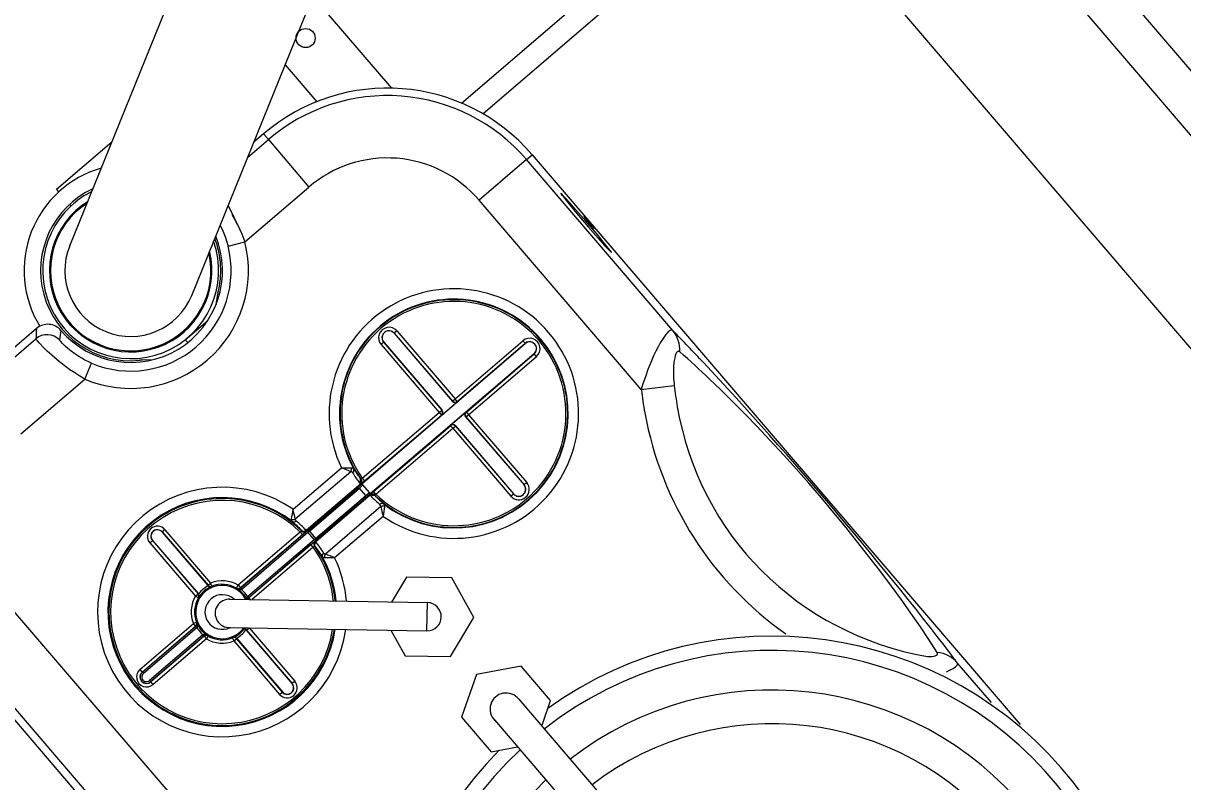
# Model space of a CAD drawing. Header units: metres. Extents: x 2999 to 3109, y 1752 to 1796.
# Drawn here: x 3010.9426 to 3011.2773, y 1761.1572 to 1761.376 of the extents above; entities that cross this region are included whole.
import ezdxf

# ---------------------------------------------------------------- set-up
doc = ezdxf.new("R2010")
doc.units = ezdxf.units.M
doc.layers.add('PAREDES', color=7, linetype='Continuous')
doc.styles.add('PADRAO MK', font='')
doc.styles.get('PADRAO MK').set_extended_font_data('AvantGarde Bk BT')

msp = doc.modelspace()

# ---------------------------------------------------------------- linework, layer by layer
at = {"layer": 'PAREDES', "color": 253, "lineweight": 0}
for p, q in [((3011.069120638001, 1761.352992731541), (3011.156814138883, 1761.428116996054)), ((3010.956054323589, 1761.31180228198), (3011.000784101617, 1761.422073593347)), ((3011.075296172239, 1761.349921788579), (3011.160945274418, 1761.423294669473)), ((3010.991267011253, 1761.29751882345), (3011.03599678928, 1761.407790134818)), ((3011.04905526915, 1761.357292012388), (3011.026623182437, 1761.383477269957)), ((3011.018252194523, 1761.364044786195), (3011.027380658537, 1761.353389015089)), ((3011.011986332548, 1761.344076316218), (3011.009175608, 1761.341668482471)), ((3011.013391285026, 1761.342436279891), (3011.011986332548, 1761.344076316218)), ((3010.952245567592, 1761.328121615119), (3010.968227682663, 1761.34181298912)), ((3011.007407876746, 1761.337310534542), (3011.013391285026, 1761.342436279891)), ((3011.013391285026, 1761.342436279891), (3011.025097514083, 1761.328771316302)), ((3011.087895940492, 1761.336684284898), (3011.074230974421, 1761.324978058738)), ((3011.087895940492, 1761.336684284898), (3011.089535975168, 1761.33808925103)), ((3011.130116373545, 1761.287399348696), (3011.087895940492, 1761.336684284898)), ((3011.089535975168, 1761.33808925103), (3011.230374470433, 1761.173685058533)), ((3010.952900200235, 1761.327357454092), (3010.952245567592, 1761.328121615119)), ((3011.006624144074, 1761.312945921883), (3011.025097514083, 1761.328771316302)), ((3011.097858993908, 1761.326916549557), (3011.097827179457, 1761.326889295117)), ((3011.098366941617, 1761.326259212217), (3011.097827179457, 1761.326889295117)), ((3011.097858993908, 1761.326916549557), (3011.098398761862, 1761.32628647162)), ((3010.956376707217, 1761.323299283489), (3010.955998867663, 1761.323740340362)), ((3010.957205096597, 1761.324008938621), (3010.958327039265, 1761.324970071623)), ((3011.00176951735, 1761.32341041449), (3011.005022232352, 1761.31672406758)), ((3011.121024084701, 1761.270355331864), (3011.074230974421, 1761.324978058738)), ((3011.098366941617, 1761.326259212217), (3011.098398761862, 1761.32628647162)), ((3011.098366941617, 1761.326259212217), (3011.098427671765, 1761.326147347716)), ((3011.098499082334, 1761.326210069986), (3011.098398761862, 1761.32628647162)), ((3011.098427671765, 1761.326147347716), (3011.098636183311, 1761.325843826265)), ((3011.098764107681, 1761.325960427143), (3011.098499082334, 1761.326210069986)), ((3011.098636183311, 1761.325843826265), (3011.099126103885, 1761.325196180685)), ((3011.099322346284, 1761.325384085957), (3011.098764107681, 1761.325960427143)), ((3011.099126103885, 1761.325196180685), (3011.100276135497, 1761.323754971194)), ((3011.100320192153, 1761.324302747521), (3011.099322346284, 1761.325384085957)), ((3011.100276135497, 1761.323754971194), (3011.102430771304, 1761.321147899558)), ((3011.102173855053, 1761.322227797405), (3011.100320192153, 1761.324302747521)), ((3011.002880410521, 1761.320840193088), (3011.003604913747, 1761.319538011575)), ((3011.105035618818, 1761.318940182712), (3011.102173855053, 1761.322227797405)), ((3011.102430771304, 1761.321147899558), (3011.105675876874, 1761.317325933022)), ((3011.104452337168, 1761.320254395662), (3011.104451728633, 1761.320253241452)), ((3011.104451728633, 1761.320253241452), (3011.104451868598, 1761.320250638895)), ((3011.104451868598, 1761.320250638895), (3011.104454575859, 1761.320243303934)), ((3011.104454454869, 1761.320254773254), (3011.104452337168, 1761.320254395662)), ((3011.10445612134, 1761.320254282085), (3011.104454454869, 1761.320254773254)), ((3011.104454575859, 1761.320243303934), (3011.104497446625, 1761.320176596568)), ((3011.104462953877, 1761.320250481119), (3011.10445612134, 1761.320254282085)), ((3011.104486341587, 1761.320231588464), (3011.104462953877, 1761.320250481119)), ((3011.104630494909, 1761.320087344685), (3011.104486341587, 1761.320231588464)), ((3011.104497446625, 1761.320176596568), (3011.104729187162, 1761.319875956773)), ((3011.105143631678, 1761.31952287736), (3011.104630494909, 1761.320087344685)), ((3011.104729187162, 1761.319875956773), (3011.105499469079, 1761.318944489653)), ((3010.999466588894, 1761.317733056988), (3010.999677657132, 1761.317342865693)), ((3010.999677657132, 1761.317342865693), (3011.000272340416, 1761.316094446592)), ((3011.003604913747, 1761.319538011575), (3011.004322726222, 1761.318161986565)), ((3011.005022232352, 1761.31672406758), (3011.005692695505, 1761.31523747951)), ((3011.108266183741, 1761.315137675737), (3011.105035618818, 1761.318940182712)), ((3011.106332764419, 1761.318146889779), (3011.105143631678, 1761.31952287736)), ((3011.105499469079, 1761.318944489653), (3011.106688607613, 1761.317568507036)), ((3011.105675876874, 1761.317325933022), (3011.108563159216, 1761.314007427853)), ((3011.107103046336, 1761.31721542266), (3011.106332764419, 1761.318146889779)), ((3011.106688607613, 1761.317568507036), (3011.107201738589, 1761.317004034747)), ((3011.107334786873, 1761.316914782864), (3011.107103046336, 1761.31721542266)), ((3011.107201738589, 1761.317004034747), (3011.107345891911, 1761.316859790968)), ((3011.107377657639, 1761.316848075498), (3011.107334786873, 1761.316914782864)), ((3011.107345891911, 1761.316859790968), (3011.107369279621, 1761.316840898314)), ((3011.107369279621, 1761.316840898314), (3011.107376112158, 1761.316837097347)), ((3011.107376112158, 1761.316837097347), (3011.107377784423, 1761.316836611141)), ((3011.107380364901, 1761.316840740538), (3011.107377657639, 1761.316848075498)), ((3011.107377784423, 1761.316836611141), (3011.10737989633, 1761.316836983771)), ((3011.10737989633, 1761.316836983771), (3011.107380504865, 1761.316838137981)), ((3011.107380504865, 1761.316838137981), (3011.107380364901, 1761.316840740538)), ((3011.000272340416, 1761.316094446592), (3011.000652920903, 1761.315193522277)), ((3011.000652920903, 1761.315193522277), (3011.001012160168, 1761.314245885487)), ((3011.001012160168, 1761.314245885487), (3011.001343498525, 1761.313259800288)), ((3011.001343498525, 1761.313259800288), (3011.001641527251, 1761.312243913982)), ((3011.005692695505, 1761.31523747951), (3011.006324852307, 1761.313715765019)), ((3011.006324852307, 1761.313715765019), (3011.006624144074, 1761.312945921883)), ((3011.110428037134, 1761.312524711912), (3011.108266183741, 1761.315137675737)), ((3011.108563159216, 1761.314007427853), (3011.110437169041, 1761.311908679608)), ((3011.001641527251, 1761.312243913982), (3011.001776723404, 1761.311727518699)), ((3011.001776723404, 1761.311727518699), (3011.006624144074, 1761.312945921883)), ((3011.111596825405, 1761.311063495549), (3011.110428037134, 1761.312524711912)), ((3011.110437169041, 1761.311908679608), (3011.111446713915, 1761.310814036578)), ((3011.111446713915, 1761.310814036578), (3011.112011486229, 1761.31023051413)), ((3011.112105581843, 1761.310394976674), (3011.111596825405, 1761.311063495549)), ((3011.112011486229, 1761.31023051413), (3011.112279402905, 1761.309977883185)), ((3011.112331281265, 1761.31007208348), (3011.112105581843, 1761.310394976674)), ((3011.112279402905, 1761.309977883185), (3011.112380621012, 1761.309900703447)), ((3011.112404780057, 1761.309945700965), (3011.112331281265, 1761.31007208348)), ((3011.112418041092, 1761.309910086277), (3011.112404780057, 1761.309945700965)), ((3011.11241585147, 1761.309891815458), (3011.112417242128, 1761.309893428722)), ((3011.112417242128, 1761.309893428722), (3011.112418774946, 1761.309897444208)), ((3011.112419164217, 1761.309901715708), (3011.112418041092, 1761.309910086277)), ((3011.112418774946, 1761.309897444208), (3011.112419164217, 1761.309901715708)), ((3010.989425784503, 1761.284720676801), (3010.995923209832, 1761.290286816757)), ((3010.946487246155, 1761.287965871226), (3010.928829314834, 1761.272839037487)), ((3010.946487246155, 1761.287965871226), (3010.946487057237, 1761.287963459086)), ((3010.953534604935, 1761.287419368714), (3010.95353590712, 1761.287420484255)), ((3010.953534795301, 1761.287421782094), (3010.953534606383, 1761.287419369955)), ((3010.95353590712, 1761.287420484255), (3010.953534795301, 1761.287421782094)), ((3011.049721483313, 1761.286600778458), (3011.049699414246, 1761.286581872583)), ((3011.049699414246, 1761.286581872583), (3011.066489890228, 1761.266930780817)), ((3011.050480647039, 1761.287251130149), (3011.049721483313, 1761.286600778458)), ((3011.049721483313, 1761.286600778458), (3011.066496676681, 1761.267018690301)), ((3011.050480647039, 1761.287251130149), (3011.067255842474, 1761.267669033716)), ((3011.128439272928, 1761.286611207814), (3011.128084245201, 1761.286186384374)), ((3011.128771890197, 1761.286957963479), (3011.128439272928, 1761.286611207814)), ((3011.12907974535, 1761.287224084251), (3011.128771890197, 1761.286957963479)), ((3011.129360882513, 1761.287407854409), (3011.12907974535, 1761.287224084251)), ((3011.129490920782, 1761.287468572138), (3011.129360882513, 1761.287407854409)), ((3011.129613734987, 1761.287508464247), (3011.129490920782, 1761.287468572138)), ((3011.129729200191, 1761.287527594488), (3011.129613734987, 1761.287508464247)), ((3011.12983723781, 1761.287526066321), (3011.129729200191, 1761.287527594488)), ((3011.129937794924, 1761.287504035332), (3011.12983723781, 1761.287526066321)), ((3011.130030833525, 1761.287461710064), (3011.129937794924, 1761.287504035332)), ((3011.130116378508, 1761.287399342901), (3011.130030833525, 1761.287461710064)), ((3010.930234277239, 1761.271198989573), (3010.946304743842, 1761.284965912301)), ((3010.946319823056, 1761.284927776521), (3010.946304743842, 1761.284965912301)), ((3010.946423557357, 1761.284773991849), (3010.946319823056, 1761.284927776521)), ((3010.946764377449, 1761.284352677073), (3010.946423557357, 1761.284773991849)), ((3010.94733027547, 1761.283711229452), (3010.946764377449, 1761.284352677073)), ((3010.948441379946, 1761.282539940334), (3010.94733027547, 1761.283711229452)), ((3010.953136086835, 1761.284649676738), (3010.953136015599, 1761.284658496358)), ((3010.953140928631, 1761.284632406524), (3010.953136086835, 1761.284649676738)), ((3010.953160361871, 1761.284591551183), (3010.953140928631, 1761.284632406524)), ((3010.953243094857, 1761.284465966758), (3010.953160361871, 1761.284591551183)), ((3010.953478377373, 1761.284170732117), (3010.953243094857, 1761.284465966758)), ((3010.954005601797, 1761.283590083948), (3010.953478377373, 1761.284170732117)), ((3010.954786676261, 1761.282821847236), (3010.954005601797, 1761.283590083948)), ((3010.990129128732, 1761.283899654217), (3010.989425784503, 1761.284720676801)), ((3011.040321416434, 1761.243140922046), (3011.087523693817, 1761.28364372121)), ((3011.045901962154, 1761.283328754978), (3011.04666113291, 1761.283979092599)), ((3011.045901962154, 1761.283328754978), (3011.062677157589, 1761.263746658545)), ((3011.04666113291, 1761.283979092599), (3011.046683201977, 1761.283997998474)), ((3011.04666113291, 1761.283979092599), (3011.063436326278, 1761.264397004442)), ((3011.046683201977, 1761.283997998474), (3011.063524235763, 1761.264390217989)), ((3011.067255842474, 1761.267669033716), (3011.086837936009, 1761.284444226669)), ((3011.067906188785, 1761.266909870405), (3011.087488279424, 1761.283685060877)), ((3011.086837936009, 1761.284444226669), (3011.087488279424, 1761.283685060877)), ((3011.087488279424, 1761.283685060877), (3011.087523693817, 1761.28364372121)), ((3011.126496886681, 1761.283783590756), (3011.125860227403, 1761.2826350744)), ((3011.127116816638, 1761.284806657051), (3011.126496886681, 1761.283783590756)), ((3011.127709470039, 1761.285686869499), (3011.127116816638, 1761.284806657051)), ((3011.128084245201, 1761.286186384374), (3011.127709470039, 1761.285686869499)), ((3010.949545718176, 1761.281452967222), (3010.948441379946, 1761.282539940334)), ((3010.95088114546, 1761.280220328063), (3010.949545718176, 1761.281452967222)), ((3010.952439416951, 1761.27888002602), (3010.95088114546, 1761.280220328063)), ((3010.955544489782, 1761.282146459771), (3010.954786676261, 1761.282821847236)), ((3010.956450795707, 1761.281410160068), (3010.955544489782, 1761.282146459771)), ((3010.957501478074, 1761.2806389372), (3010.956450795707, 1761.281410160068)), ((3010.958686837465, 1761.27986088861), (3010.957501478074, 1761.2806389372)), ((3010.95954415983, 1761.279352501422), (3010.958686837465, 1761.27986088861)), ((3011.090074550891, 1761.280666050141), (3011.042806578, 1761.240239970421)), ((3011.070527871748, 1761.263849517521), (3011.090109965284, 1761.280624710474)), ((3011.07117821806, 1761.26309035421), (3011.090760308698, 1761.279865544682)), ((3011.090109965284, 1761.280624710474), (3011.090074550891, 1761.280666050141)), ((3011.090760308698, 1761.279865544682), (3011.090109965284, 1761.280624710474)), ((3011.124576501365, 1761.280032839853), (3011.123740962872, 1761.278126219948)), ((3011.125217002211, 1761.281379006724), (3011.124576501365, 1761.280032839853)), ((3011.125860227403, 1761.2826350744), (3011.125217002211, 1761.281379006724)), ((3011.130824667697, 1761.280105300776), (3011.130665201536, 1761.279484866716)), ((3011.131007377265, 1761.280614908355), (3011.130824667697, 1761.280105300776)), ((3011.131106334461, 1761.280824613673), (3011.131007377265, 1761.280614908355)), ((3011.131209707691, 1761.281002649807), (3011.131106334461, 1761.280824613673)), ((3011.131317005148, 1761.281148042913), (3011.131209707691, 1761.281002649807)), ((3011.131427741707, 1761.281260045882), (3011.131317005148, 1761.281148042913)), ((3011.131541427337, 1761.281338128414), (3011.131427741707, 1761.281260045882)), ((3011.131657574557, 1761.281382003496), (3011.131541427337, 1761.281338128414)), ((3011.131775736499, 1761.281391629876), (3011.131657574557, 1761.281382003496)), ((3011.131895484567, 1761.281367202963), (3011.131775736499, 1761.281391629876)), ((3011.132016441537, 1761.281309163094), (3011.131895484567, 1761.281367202963)), ((3011.132138266648, 1761.281218142582), (3011.132016441537, 1761.281309163094)), ((3010.953593952635, 1761.277948429814), (3010.952439416951, 1761.27888002602)), ((3010.95483273033, 1761.277002665943), (3010.953593952635, 1761.277948429814)), ((3010.956146340211, 1761.276057095931), (3010.95483273033, 1761.277002665943)), ((3010.960447595714, 1761.278861939013), (3010.95954415983, 1761.279352501422)), ((3010.960413866377, 1761.273359431991), (3010.962361869339, 1761.277962394261)), ((3010.961389487694, 1761.278396545144), (3010.960447595714, 1761.278861939013)), ((3010.962361869339, 1761.277962394261), (3010.961389487694, 1761.278396545144)), ((3011.123740962872, 1761.278126219948), (3011.122941541441, 1761.276124212202)), ((3011.130354342772, 1761.277086485485), (3011.130312824704, 1761.276150637771)), ((3011.130427855846, 1761.277962422663), (3011.130354342772, 1761.277086485485)), ((3011.130532097795, 1761.278766183472), (3011.130427855846, 1761.277962422663)), ((3011.130665201536, 1761.279484866716), (3011.130532097795, 1761.278766183472)), ((3010.941940506295, 1761.257534025984), (3010.960413866377, 1761.273359431991)), ((3010.957523154517, 1761.275126069911), (3010.956146340211, 1761.276057095931)), ((3010.958950093162, 1761.274223015325), (3010.957523154517, 1761.275126069911)), ((3010.960413867825, 1761.273359433232), (3010.958950093162, 1761.274223015325)), ((3011.122191146983, 1761.274056812802), (3011.121499612274, 1761.271949342517)), ((3011.122941541441, 1761.276124212202), (3011.122191146983, 1761.274056812802)), ((3011.130312824704, 1761.276150637771), (3011.13030402796, 1761.275166110287)), ((3011.13030402796, 1761.275166110287), (3011.13035266217, 1761.273619202961)), ((3011.13035266217, 1761.273619202961), (3011.130474943406, 1761.272012876006)), ((3011.14386188574, 1761.270356252685), (3011.140724492651, 1761.273369082453)), ((3011.121499612274, 1761.271949342517), (3011.121024084701, 1761.270355331864)), ((3011.121024084701, 1761.270355331864), (3011.130531783437, 1761.271468353989)), ((3011.130474943406, 1761.272012876006), (3011.130531783437, 1761.271468353989)), ((3011.147273470877, 1761.266998330093), (3011.14386188574, 1761.270356252685)), ((3011.063417231387, 1761.262980568435), (3011.067899261986, 1761.26682014292)), ((3011.066496676681, 1761.267018690301), (3011.066489890228, 1761.266930780817)), ((3011.066496676681, 1761.267018690301), (3011.067255842474, 1761.267669033716)), ((3011.067906188785, 1761.266909870405), (3011.067255842474, 1761.267669033716)), ((3011.067906188785, 1761.266909870405), (3011.067899261986, 1761.26682014292)), ((3011.151013178536, 1761.26322268635), (3011.147273470877, 1761.266998330093)), ((3011.040503462596, 1761.244751342214), (3011.062677157589, 1761.263746658545)), ((3011.041153808184, 1761.243992178282), (3011.063327503901, 1761.262987495234)), ((3011.062677157589, 1761.263746658545), (3011.063436326278, 1761.264397004442)), ((3011.062677157589, 1761.263746658545), (3011.063327503901, 1761.262987495234)), ((3011.063327503901, 1761.262987495234), (3011.063417231387, 1761.262980568435)), ((3011.063436326278, 1761.264397004442), (3011.063524235763, 1761.264390217989)), ((3011.070438144263, 1761.26385644432), (3011.065956113663, 1761.260016869835)), ((3011.070419054334, 1761.26244000252), (3011.07117821806, 1761.26309035421)), ((3011.070527871748, 1761.263849517521), (3011.070438144263, 1761.26385644432)), ((3011.070527871748, 1761.263849517521), (3011.07117821806, 1761.26309035421)), ((3011.07117821806, 1761.26309035421), (3011.087953413495, 1761.243508257778)), ((3011.154426226781, 1761.259692548206), (3011.151013178536, 1761.26322268635)), ((3011.043775495386, 1761.240931818984), (3011.065949191827, 1761.259927136556)), ((3011.065949191827, 1761.259927136556), (3011.065956113663, 1761.260016869835)), ((3011.066599538139, 1761.259167973245), (3011.065949191827, 1761.259927136556)), ((3011.066599538139, 1761.259167973245), (3011.067358698968, 1761.259818322454)), ((3011.067358698968, 1761.259818322454), (3011.06736548542, 1761.259906231939)), ((3011.067358698968, 1761.259818322454), (3011.0841338973, 1761.240236228503)), ((3011.06736548542, 1761.259906231939), (3011.084155966366, 1761.240255134379)), ((3011.070419054334, 1761.26244000252), (3011.07033114485, 1761.262446788973)), ((3011.07033114485, 1761.262446788973), (3011.087172178636, 1761.242839008487)), ((3011.070419054334, 1761.26244000252), (3011.087194247702, 1761.242857914363)), ((3011.158148604341, 1761.255752096955), (3011.154426226781, 1761.259692548206)), ((3011.044425840973, 1761.240172655053), (3011.066599538139, 1761.259167973245)), ((3011.066599538139, 1761.259167973245), (3011.083374731507, 1761.239585885088)), ((3011.162211258581, 1761.251344392278), (3011.158148604341, 1761.255752096955)), ((3011.165694903378, 1761.247475474622), (3011.162211258581, 1761.251344392278)), ((3011.020514551179, 1761.235816872443), (3011.034496881755, 1761.247794974794)), ((3011.021162957463, 1761.233004216152), (3011.03717667918, 1761.246722537366)), ((3011.037375474774, 1761.247769069717), (3011.037613602767, 1761.247749111461)), ((3011.037613602767, 1761.247749111461), (3011.037805790062, 1761.24768740631)), ((3011.037805790062, 1761.24768740631), (3011.037951115883, 1761.247587113536)), ((3011.037951115883, 1761.247587113536), (3011.038021832463, 1761.247500369918)), ((3011.169330743445, 1761.243348088141), (3011.165694903378, 1761.247475474622)), ((3011.024270010999, 1761.229746528713), (3011.040075390355, 1761.243286369578)), ((3011.024365657158, 1761.229634879746), (3011.040171035789, 1761.243174719991)), ((3011.036825955918, 1761.240134265078), (3011.040321416434, 1761.243140922046)), ((3011.039663959622, 1761.241933259936), (3011.040704537157, 1761.242824679941)), ((3011.040075390355, 1761.243286369578), (3011.040171035789, 1761.243174719991)), ((3011.040503462596, 1761.244751342214), (3011.041153808184, 1761.243992178282)), ((3011.042552875387, 1761.240667070905), (3011.040704537157, 1761.242824679941)), ((3011.087194247702, 1761.242857914363), (3011.087172178636, 1761.242839008487)), ((3011.087953413495, 1761.243508257778), (3011.087194247702, 1761.242857914363)), ((3011.173016450241, 1761.239068466131), (3011.169330743445, 1761.243348088141)), ((3011.005404199308, 1761.213111434652), (3011.036825955918, 1761.240134265078)), ((3011.025225578865, 1761.229498773031), (3011.039663959622, 1761.241933259936)), ((3011.027008989158, 1761.227416953729), (3011.041512297852, 1761.2397756509)), ((3011.042816880223, 1761.240086161651), (3011.027011496628, 1761.2265463272)), ((3011.042912520694, 1761.239974517857), (3011.027107142063, 1761.226434677613)), ((3011.036825955918, 1761.240134265078), (3011.031547551052, 1761.2355621214)), ((3011.038431357591, 1761.24093991499), (3011.033447736231, 1761.236733089282)), ((3011.039503284913, 1761.241819002006), (3011.038431357591, 1761.24093991499)), ((3011.039298961533, 1761.237247361793), (3011.042806578, 1761.240239970421)), ((3011.03961673871, 1761.241905304464), (3011.039503284913, 1761.241819002006)), ((3011.03953788731, 1761.238005454907), (3011.041229865314, 1761.239501060438)), ((3011.03966396107, 1761.241933261177), (3011.03961673871, 1761.241905304464)), ((3011.041512297852, 1761.2397756509), (3011.039663959622, 1761.241933259936)), ((3011.041229865314, 1761.239501060438), (3011.041432163483, 1761.239688778898)), ((3011.041432163483, 1761.239688778898), (3011.041512297852, 1761.2397756509)), ((3011.041512297852, 1761.2397756509), (3011.042552875387, 1761.240667070905)), ((3011.042912520694, 1761.239974517857), (3011.042816880223, 1761.240086161651)), ((3011.044425840973, 1761.240172655053), (3011.043775495386, 1761.240931818984)), ((3011.083374731507, 1761.239585885088), (3011.0841338973, 1761.240236228503)), ((3011.0841338973, 1761.240236228503), (3011.084155966366, 1761.240255134379)), ((3011.007773432914, 1761.210345774947), (3011.039298961533, 1761.237247361793)), ((3011.033447736231, 1761.236733089282), (3011.024909521805, 1761.229460942965)), ((3011.045863043334, 1761.236582735322), (3011.029849321618, 1761.222864414108)), ((3011.039298961533, 1761.237247361793), (3011.034418250217, 1761.233109538201)), ((3011.034568368391, 1761.233695824496), (3011.03953788731, 1761.238005454907)), ((3011.046761383765, 1761.237298478915), (3011.046866687184, 1761.237166833634)), ((3011.046866687184, 1761.237166833634), (3011.046928715857, 1761.23699428872)), ((3011.046944415259, 1761.236781683275), (3011.046927687215, 1761.236618541793)), ((3011.046928715857, 1761.23699428872), (3011.046944415259, 1761.236781683275)), ((3011.176618472793, 1761.234789490536), (3011.173016450241, 1761.239068466131)), ((3011.020081585539, 1761.2328052682), (3011.020098314307, 1761.232968410302)), ((3011.020097285665, 1761.232592663375), (3011.020081585539, 1761.2328052682)), ((3011.026923097626, 1761.227110447075), (3011.034568368391, 1761.233695824496)), ((3011.028513772679, 1761.23289049621), (3011.027021361678, 1761.231550191772)), ((3011.031547551052, 1761.2355621214), (3011.028513772679, 1761.23289049621)), ((3011.034418250217, 1761.233109538201), (3011.031104108656, 1761.230342708213)), ((3011.046511449619, 1761.233770079032), (3011.032529119042, 1761.22179197668)), ((3011.180022140813, 1761.23065424642), (3011.176618472793, 1761.234789490536)), ((3010.983551839714, 1761.229915888195), (3010.982792678886, 1761.229265538987)), ((3010.983551839714, 1761.229915888195), (3010.996741781667, 1761.214518950252)), ((3011.020159313613, 1761.23242011784), (3011.020097285665, 1761.232592663375)), ((3011.020264617033, 1761.232288472559), (3011.020159313613, 1761.23242011784)), ((3011.022964072269, 1761.229480766137), (3011.022764350735, 1761.229341747791)), ((3011.023004748558, 1761.229517601338), (3011.022964072269, 1761.229480766137)), ((3011.023009761238, 1761.229524929429), (3011.023004748558, 1761.229517601338)), ((3011.023010626202, 1761.22952760929), (3011.023009761238, 1761.229524929429)), ((3011.023017502325, 1761.229678262412), (3011.023010385432, 1761.229529633239)), ((3011.023010385432, 1761.229529633239), (3011.023010626202, 1761.22952760929)), ((3011.024342517842, 1761.229459505077), (3011.024227100493, 1761.229345682246)), ((3011.024270010999, 1761.229746528713), (3011.024365657158, 1761.229634879746)), ((3011.024359492698, 1761.229480837984), (3011.024342517842, 1761.229459505077)), ((3011.02436049716, 1761.229482994406), (3011.024359492698, 1761.229480837984)), ((3011.02436069225, 1761.22948414604), (3011.02436049716, 1761.229482994406)), ((3011.024365657158, 1761.229634879746), (3011.02436069225, 1761.22948414604)), ((3011.024910578567, 1761.229489806221), (3011.024909521081, 1761.229460942345)), ((3011.024909521081, 1761.229460942345), (3011.025000298597, 1761.229359548591)), ((3011.024919664555, 1761.22950618926), (3011.024910578567, 1761.229489806221)), ((3011.025031904314, 1761.229651576876), (3011.024919664555, 1761.22950618926)), ((3011.025000298597, 1761.229359548591), (3011.025225578865, 1761.229498773031)), ((3011.025202787497, 1761.229835438629), (3011.025031904314, 1761.229651576876)), ((3011.025560049681, 1761.230190950264), (3011.025202787497, 1761.229835438629)), ((3011.025225578865, 1761.229498773031), (3011.027008989158, 1761.227416953729)), ((3011.026292461465, 1761.230882166331), (3011.025560049681, 1761.230190950264)), ((3011.027021361678, 1761.231550191772), (3011.026292461465, 1761.230882166331)), ((3011.031104108656, 1761.230342708213), (3011.029441429122, 1761.228981431694)), ((3011.18316826618, 1761.226747890536), (3011.180022140813, 1761.23065424642)), ((3010.979172016878, 1761.226163871887), (3010.979931177707, 1761.226814221096)), ((3010.979172016878, 1761.226163871887), (3010.99236195883, 1761.210766933943)), ((3010.979931177707, 1761.226814221096), (3010.979963192049, 1761.226841646776)), ((3010.979931177707, 1761.226814221096), (3010.993121124622, 1761.211417277358)), ((3010.979963192049, 1761.226841646776), (3010.99315812167, 1761.21147896886)), ((3010.982792678886, 1761.229265538987), (3010.982760667441, 1761.229238115789)), ((3010.982760667441, 1761.229238115789), (3010.995915981919, 1761.213841510871)), ((3010.982792678886, 1761.229265538987), (3010.995982615874, 1761.213868606837)), ((3011.022594608744, 1761.229237141934), (3011.004696796441, 1761.213904799655)), ((3011.023244954331, 1761.228477978003), (3011.005347142753, 1761.213145636344)), ((3011.005757219109, 1761.212755703318), (3011.024828817075, 1761.229157352693)), ((3011.007476106403, 1761.210749206924), (3011.026610719196, 1761.227077295365)), ((3011.022764350735, 1761.229341747791), (3011.022594608744, 1761.229237141934)), ((3011.022594608744, 1761.229237141934), (3011.023244954331, 1761.228477978003)), ((3011.02368373073, 1761.228857852199), (3011.023244954331, 1761.228477978003)), ((3011.024227100493, 1761.229345682246), (3011.02368373073, 1761.228857852199)), ((3011.024828817075, 1761.229157352693), (3011.024833549475, 1761.229162933781)), ((3011.026610719196, 1761.227077295365), (3011.024828817075, 1761.229157352693)), ((3011.024833549475, 1761.229162933781), (3011.025000298597, 1761.229359548591)), ((3011.025696281637, 1761.22561648489), (3011.026553115429, 1761.226333419243)), ((3011.026553115429, 1761.226333419243), (3011.026807916566, 1761.226531918831)), ((3011.026610719196, 1761.227077295365), (3011.026616960492, 1761.227081115099)), ((3011.026616960492, 1761.227081115099), (3011.026836837924, 1761.227215711098)), ((3011.026807916566, 1761.226531918831), (3011.026852650267, 1761.226561289818)), ((3011.026836837924, 1761.227215711098), (3011.027008989158, 1761.227416953729)), ((3011.026836837924, 1761.227215711098), (3011.026923097626, 1761.227110447075)), ((3011.026852650267, 1761.226561289818), (3011.02685832966, 1761.226563884784)), ((3011.02685832966, 1761.226563884784), (3011.026860619662, 1761.22656454058)), ((3011.026860619662, 1761.22656454058), (3011.026861787593, 1761.226564556604)), ((3011.026861787593, 1761.226564556604), (3011.027011496628, 1761.2265463272)), ((3011.026954313123, 1761.227107663277), (3011.026923096902, 1761.227110446455)), ((3011.026973185459, 1761.227115000197), (3011.026954313123, 1761.227107663277)), ((3011.027366626327, 1761.227362920687), (3011.026973185459, 1761.227115000197)), ((3011.027107142063, 1761.226434677613), (3011.027011496628, 1761.2265463272)), ((3011.027783144593, 1761.227670634041), (3011.027366626327, 1761.227362920687)), ((3011.02861729827, 1761.228320310145), (3011.027783144593, 1761.227670634041)), ((3011.029441429122, 1761.228981431694), (3011.02861729827, 1761.228320310145)), ((3011.186722863734, 1761.222230377718), (3011.18316826618, 1761.226747890536)), ((3011.025696281637, 1761.22561648489), (3011.007798469334, 1761.210284142611)), ((3011.026346627225, 1761.224857320958), (3011.008710404343, 1761.209749071908)), ((3011.026346627225, 1761.224857320958), (3011.025696281637, 1761.22561648489)), ((3011.026346627225, 1761.224857320958), (3011.026590485385, 1761.225132650592)), ((3011.026590485385, 1761.225132650592), (3011.026677155724, 1761.225213036438)), ((3011.026677155724, 1761.225213036438), (3011.026689269957, 1761.225221003287)), ((3011.026689269957, 1761.225221003287), (3011.026693745797, 1761.225223059459)), ((3011.026693745797, 1761.225223059459), (3011.026697150793, 1761.225223816527)), ((3011.026697150793, 1761.225223816527), (3011.026699472017, 1761.22522327346)), ((3011.026699472017, 1761.22522327346), (3011.026847431745, 1761.225207493549)), ((3011.029074884914, 1761.221999837938), (3011.029004168334, 1761.222086581556)), ((3011.029220210736, 1761.221899545164), (3011.029074884914, 1761.221999837938)), ((3011.02941239803, 1761.221837840014), (3011.029220210736, 1761.221899545164)), ((3011.029650526023, 1761.221817881758), (3011.02941239803, 1761.221837840014)), ((3011.189884758221, 1761.218111512374), (3011.186722863734, 1761.222230377718)), ((3011.193239888064, 1761.21362692227), (3011.189884758221, 1761.218111512374)), ((3010.995915981919, 1761.213841510871), (3010.995982615874, 1761.213868606837)), ((3010.995982615874, 1761.213868606837), (3010.996741781667, 1761.214518950252)), ((3010.99711473198, 1761.213591116161), (3010.996741781667, 1761.214518950252)), ((3010.997042067684, 1761.213561496285), (3010.99711473198, 1761.213591116161)), ((3011.004185857005, 1761.213045202956), (3011.004696796441, 1761.213904799655)), ((3011.004185857005, 1761.213045202956), (3011.004259421701, 1761.213000942503)), ((3011.004259421701, 1761.213000942503), (3011.004672815899, 1761.212784774061)), ((3011.004259421701, 1761.213000942503), (3011.004490663336, 1761.212900322743)), ((3011.004490663336, 1761.212900322743), (3011.004730201289, 1761.212865187363)), ((3011.004672815899, 1761.212784774061), (3011.00501440166, 1761.212663826961)), ((3011.004696796441, 1761.213904799655), (3011.005347142753, 1761.213145636344)), ((3011.004730201289, 1761.212865187363), (3011.004980407387, 1761.212893178141)), ((3011.004980407387, 1761.212893178141), (3011.005173863653, 1761.212961902062)), ((3011.00501440166, 1761.212663826961), (3011.005269565994, 1761.212618460113)), ((3011.005173863653, 1761.212961902062), (3011.005336004825, 1761.213057675917)), ((3011.005336004825, 1761.213057675917), (3011.005404199308, 1761.213111434652)), ((3011.005347142753, 1761.213145636344), (3011.005404199308, 1761.213111434652)), ((3011.005488608428, 1761.212625068282), (3011.005654827477, 1761.212675120272)), ((3011.196197597551, 1761.209565026261), (3011.193239888064, 1761.21362692227)), ((3010.99236195883, 1761.210766933943), (3010.993121124622, 1761.211417277358)), ((3010.993221552631, 1761.210255992026), (3010.99236195883, 1761.210766933943)), ((3010.993121124622, 1761.211417277358), (3010.99315812167, 1761.21147896886)), ((3010.993221552631, 1761.210255992026), (3010.993261979159, 1761.210323243456)), ((3011.002197784971, 1761.209862056744), (3011.059281174467, 1761.208871739787)), ((3011.005269565994, 1761.212618460113), (3011.005488608428, 1761.212625068282)), ((3011.007305773333, 1761.210503792559), (3011.007265633978, 1761.210288377888)), ((3011.007265633978, 1761.210288377888), (3011.007271312218, 1761.210029183688)), ((3011.007271312218, 1761.210029183688), (3011.00731953768, 1761.209773201499)), ((3011.007380762905, 1761.210660396502), (3011.007305773333, 1761.210503792559)), ((3011.007456282663, 1761.209856918363), (3011.007443838667, 1761.209771045051)), ((3011.007549914239, 1761.210076557738), (3011.007456282663, 1761.209856918363)), ((3011.007709841638, 1761.210286636966), (3011.007549914239, 1761.210076557738)), ((3011.007709841638, 1761.210286636966), (3011.007773432914, 1761.210345774947)), ((3011.007773432914, 1761.210345774947), (3011.007798469334, 1761.210284142611)), ((3011.007798469334, 1761.210284142611), (3011.008250001585, 1761.209757059252)), ((3011.198828221825, 1761.205855893662), (3011.196197597551, 1761.209565026261)), ((3010.938147243768, 1761.208400571439), (3010.984940359011, 1761.153777838771)), ((3011.059139764575, 1761.20072065658), (3011.059281174467, 1761.208871739787)), ((3010.976350870289, 1761.189621977217), (3010.991747805336, 1761.202811916688)), ((3010.992675641909, 1761.203184864104), (3010.991747805336, 1761.202811916688)), ((3010.992398151648, 1761.202052753377), (3010.991747805336, 1761.202811916688)), ((3010.992675641909, 1761.203184864104), (3010.992709957702, 1761.203100872396)), ((3010.992771529618, 1761.202609970898), (3010.992703129524, 1761.202364167862)), ((3010.992709957702, 1761.203100872396), (3010.99286091418, 1761.202656285351)), ((3010.992709957702, 1761.203100872396), (3010.992774355826, 1761.202854500125)), ((3010.992774355826, 1761.202854500125), (3010.992771529618, 1761.202609970898)), ((3010.99286091418, 1761.202656285351), (3010.992927581658, 1761.202297624333)), ((3011.201554248793, 1761.201902836569), (3011.198828221825, 1761.205855893662)), ((3010.977001213704, 1761.188862811425), (3010.992398151648, 1761.202052753377)), ((3010.992425388609, 1761.20198577307), (3010.97702890493, 1761.188830487108)), ((3010.992731947743, 1761.20159025039), (3010.977335471924, 1761.188434961115)), ((3010.994443692596, 1761.199592091456), (3010.979081069742, 1761.186397279326)), ((3010.992398151648, 1761.202052753377), (3010.992425388609, 1761.20198577307)), ((3010.992425388609, 1761.20198577307), (3010.992476589536, 1761.202032649088)), ((3010.992601675443, 1761.202180643157), (3010.992476589536, 1761.202032649088)), ((3010.992703129524, 1761.202364167862), (3010.992601675443, 1761.202180643157)), ((3010.992731947743, 1761.20159025039), (3010.992808733837, 1761.201660611589)), ((3010.992888644541, 1761.201818477793), (3010.992808733837, 1761.201660611589)), ((3010.992931840135, 1761.202036299683), (3010.992888644541, 1761.201818477793)), ((3010.992927581658, 1761.202297624333), (3010.992931840135, 1761.202036299683)), ((3010.994443692596, 1761.199592091456), (3010.994525007446, 1761.199657160318)), ((3010.994525007446, 1761.199657160318), (3010.994693306898, 1761.199711907858)), ((3010.994693306898, 1761.199711907858), (3010.994915152414, 1761.199721148397)), ((3010.994787471914, 1761.199228454138), (3010.994841650926, 1761.199271853799)), ((3010.994841650926, 1761.199271853799), (3010.995078480748, 1761.199404265915)), ((3010.994915152414, 1761.199721148397), (3010.995172827277, 1761.199676797045)), ((3010.995078480748, 1761.199404265915), (3010.995313454986, 1761.199465962026)), ((3010.995172827277, 1761.199676797045), (3010.995516826906, 1761.199555928725)), ((3010.995313454986, 1761.199465962026), (3010.995584593144, 1761.199464417389)), ((3010.996010768941, 1761.199291687238), (3010.995499824541, 1761.198432096333)), ((3010.995516826906, 1761.199555928725), (3010.995933042152, 1761.199338490111)), ((3010.995584593144, 1761.199464417389), (3010.995838039649, 1761.199389088532)), ((3010.995838039649, 1761.199389088532), (3010.995933042152, 1761.199338490111)), ((3010.995933042152, 1761.199338490111), (3010.996010768941, 1761.199291687238)), ((3011.001674333255, 1761.201717601428), (3011.059139764575, 1761.20072065658)), ((3011.007038499312, 1761.200857927128), (3011.007075501323, 1761.200919612835)), ((3011.007038499312, 1761.200857927128), (3011.02023342397, 1761.185495255005)), ((3011.007075501323, 1761.200919612835), (3011.007834662152, 1761.201569962044)), ((3011.007075501323, 1761.200919612835), (3011.020265443275, 1761.185522674891)), ((3011.007764016197, 1761.201611953947), (3011.007834662152, 1761.201569962044)), ((3011.007834662152, 1761.201569962044), (3011.021024604104, 1761.1861730241)), ((3011.203972696411, 1761.198288193288), (3011.201554248793, 1761.201902836569)), ((3010.924482283491, 1761.196694350243), (3010.966702726471, 1761.147409402452)), ((3010.994787471914, 1761.199228454138), (3010.979424851957, 1761.18603364449)), ((3010.994849478229, 1761.199191259643), (3010.979452543183, 1761.186001320173)), ((3010.995499824541, 1761.198432096333), (3010.980102886598, 1761.185242154381)), ((3010.994787471914, 1761.199228454138), (3010.994849478229, 1761.199191259643)), ((3010.994849478229, 1761.199191259643), (3010.995499824541, 1761.198432096333)), ((3011.003081893965, 1761.198745774032), (3011.003154556195, 1761.198775402185)), ((3011.003081893965, 1761.198745774032), (3011.003454844279, 1761.197817939942)), ((3011.003454844279, 1761.197817939942), (3011.004214005108, 1761.198468289151)), ((3011.003454844279, 1761.197817939942), (3011.016644781268, 1761.182421007792)), ((3011.004214005108, 1761.198468289151), (3011.004280644026, 1761.198495379322)), ((3011.004214005108, 1761.198468289151), (3011.01740394706, 1761.183071351207)), ((3011.004280644026, 1761.198495379322), (3011.017435958505, 1761.183098774405)), ((3011.20642350769, 1761.194503188316), (3011.203972696411, 1761.198288193288)), ((3011.063681791375, 1761.030883969094), (3010.922842248816, 1761.19528938411)), ((3011.203593908879, 1761.193293191493), (3011.204279432367, 1761.193303105425)), ((3011.204279432367, 1761.193303105425), (3011.204890811265, 1761.193347385019)), ((3011.204890811265, 1761.193347385019), (3011.205417991962, 1761.193425323847)), ((3011.205417991962, 1761.193425323847), (3011.205851749873, 1761.193535705098)), ((3011.205851749873, 1761.193535705098), (3011.206031118513, 1761.193602562287)), ((3011.206031118513, 1761.193602562287), (3011.2061843796, 1761.193676875445)), ((3011.2061843796, 1761.193676875445), (3011.206310868571, 1761.193758376643)), ((3011.206310868571, 1761.193758376643), (3011.206410053253, 1761.193846760674)), ((3011.206410053253, 1761.193846760674), (3011.206481568628, 1761.193941714839)), ((3011.206489760974, 1761.19438044386), (3011.20642350769, 1761.194503188316)), ((3011.206481568628, 1761.193941714839), (3011.20652522345, 1761.194042899498)), ((3011.206529081805, 1761.19426260025), (3011.206489760974, 1761.19438044386)), ((3011.20652522345, 1761.194042899498), (3011.206541007694, 1761.194149974547)), ((3011.206541007694, 1761.194149974547), (3011.206529081805, 1761.19426260025)), ((3010.976350870289, 1761.189621977217), (3010.977001213704, 1761.188862811425)), ((3011.209088889123, 1761.188942595861), (3011.209800910597, 1761.189265232186)), ((3011.209800910597, 1761.189265232186), (3011.210433454982, 1761.189582806441)), ((3011.210433454982, 1761.189582806441), (3011.210980795153, 1761.18989255217)), ((3011.210980795153, 1761.18989255217), (3011.211437976084, 1761.19019182187)), ((3011.211437976084, 1761.19019182187), (3011.211800979541, 1761.190478152729)), ((3011.211800979541, 1761.190478152729), (3011.211946200474, 1761.190615759353)), ((3011.211946200474, 1761.190615759353), (3011.212066878017, 1761.1907493332)), ((3011.212066878017, 1761.1907493332), (3011.212162839982, 1761.190878641372)), ((3011.212162839982, 1761.190878641372), (3011.212234012672, 1761.191003500184)), ((3011.222046826904, 1761.180086704598), (3011.212221118215, 1761.191556495468)), ((3011.212272208416, 1761.19145569617), (3011.212221118215, 1761.191556495468)), ((3011.212234012672, 1761.191003500184), (3011.21228041342, 1761.191123748678)), ((3011.212299308577, 1761.191349936719), (3011.212272208416, 1761.19145569617)), ((3011.21228041342, 1761.191123748678), (3011.21230211915, 1761.191239261881)), ((3011.21230211915, 1761.191239261881), (3011.212299308577, 1761.191349936719)), ((3010.977001213704, 1761.188862811425), (3010.97702890493, 1761.188830487108)), ((3010.979452543183, 1761.186001320173), (3010.979424851957, 1761.18603364449)), ((3010.980102886598, 1761.185242154381), (3010.979452543183, 1761.186001320173)), ((3011.021024604104, 1761.1861730241), (3011.020265443275, 1761.185522674891)), ((3011.016644781268, 1761.182421007792), (3011.01740394706, 1761.183071351207)), ((3011.01740394706, 1761.183071351207), (3011.017435958505, 1761.183098774405)), ((3011.020265443275, 1761.185522674891), (3011.02023342397, 1761.185495255005))]:
    msp.add_line(p, q, dxfattribs=at)
for points in [[(3011.730010031846, 1761.323045831533, -0.2346582876404976), (3011.516856315904, 1761.162436872291, -0.2724958945793168), (3011.422543986279, 1761.195676079484), (3011.244804234541, 1761.403153932012, 0.181631847813923), (3011.182898893903, 1761.437104920482), (3011.130527716063, 1761.444529743294, -0.2287867366479341), (3011.049567954466, 1761.502731317909), (3010.93733390487, 1761.68722327441, -0.2933850769830161), (3010.962945585758, 1761.840859740939, -0.1403447976405282), (3011.15931335102, 1762.009081830273, -0.2933837954723123), (3011.315060378691, 1762.010809666189), (3011.48014050918, 1761.871589285341, -0.2287867366479265), (3011.525226640798, 1761.782655900039), (3011.525073080821, 1761.771072610713)], [(3011.600222663535, 1761.264556179544), (3011.528450623704, 1761.203071330032, -0.4350229452934887), (3011.389099705684, 1761.215940138019), (3011.155586006646, 1761.488523622268)], [(3011.728492806374, 1761.32177131266), (3011.55475387305, 1761.17293463204, -0.431665861156817), (3011.358125266788, 1761.190614794189), (3011.133795145597, 1761.452478172261)], [(3011.085644317319, 1761.181020953313), (3011.119063119031, 1761.142010764842, -0.09091888006138558), (3011.120877213992, 1761.138893293812)], [(3011.078657639007, 1761.175035685713), (3011.112076440719, 1761.136025497242, -0.09091888006132118), (3011.112221568316, 1761.13577609956, -0.09091888006132118)]]:
    msp.add_lwpolyline(points, format="xyb", dxfattribs=at)
for points in [[(3011.048774378704, 1761.200900481525), (3011.052841444845, 1761.193565141287), (3011.06592326077, 1761.19333819008), (3011.072660714242, 1761.204553899395), (3011.066316351791, 1761.215996559916), (3011.053234535867, 1761.216223511123), (3011.048926126818, 1761.209051385379)], [(3011.092276226439, 1761.173279442205), (3011.094856926579, 1761.18060187317), (3011.086344829666, 1761.190538151189), (3011.073483712026, 1761.188134598032), (3011.069134691299, 1761.175794766856), (3011.077646788212, 1761.165858488838), (3011.085294988016, 1761.167287824553)]]:
    msp.add_lwpolyline(points, dxfattribs=at)
msp.add_circle((3011.024157879224, 1761.371753027738), 0.0027499529221065, dxfattribs=at)
for centre, radius, start, end in [((3011.047767615055, 1761.302307951972), 0.05499905844213, 40.58534749282531, 130.5853431667902), ((3011.047767617952, 1761.302307954454), 0.05283951136714446, 40.58534066218728, 130.5853431667902), ((3011.047767617952, 1761.302307954454), 0.03484598777323728, 40.58534066218728, 130.5853431667902), ((3010.973660667421, 1761.304660552715), 0.03075947364124008, 106.068158546433, 211.4730062472123), ((3010.973660667421, 1761.304660552715), 0.025999554899916, 114.8717795283428, 275.5655355147713), ((3010.973660667421, 1761.304660552715), 0.02539956478999321, 116.341006819754, 19.50071183840194), ((3010.973660667421, 1761.304660552715), 0.02344959931688909, 122.0397098446922, 13.8020088113096), ((3010.973660667421, 1761.304660552715), 0.0231496033082697, 123.0792325136091, 12.76248614517683), ((3010.973660667967, 1761.304660553182), 0.02649954443298302, 220.5853493142844, 22.11505983351281), ((3010.973660667421, 1761.304660552715), 0.025999554899916, 345.605714537159, 20.96993912828522), ((3010.973660667421, 1761.304660552715), 0.018999674734554, 157.9208618326088, 337.9208600088947), ((3010.973660667421, 1761.304660552715), 0.03398879419603281, 247.0616802236842, 14.10901695269152), ((3010.973660667421, 1761.304660552715), 0.02899059446926925, 247.0616802236842, 14.10901695269152), ((3011.112407937459, 1761.309929197899), 3.880110640070945e-05, 226.2074419830879, 281.9486769055646), ((3011.01798340644, 1761.293285120927), 0.01975966195281408, 165.6057192934787, 175.3797573508822), ((3011.066927687825, 1761.263418506378), 0.03599794559132673, 235.4482534684404, 205.7224059247853), ((3011.066927687825, 1761.263418506378), 0.03299902308502622, 232.3295892818871, 208.8411252835977), ((3011.066927687825, 1761.263418506378), 0.03285260606646985, 226.5090934812499, 214.6615939190648), ((3011.066927687825, 1761.263418506378), 0.03235278628452509, 225.9317242648295, 215.238936280514), ((3011.039852258531, 1761.280783394461), 0.09364092163094527, 175.602439533154, 177.4400071779048), ((3010.949739058693, 1761.284171138688), 0.004997371951628041, 40.57648190705873, 130.5942087533592), ((3011.024910085868, 1761.275708524391), 0.07232987746936072, 170.6822857501326, 172.8921119771253), ((3011.048191303148, 1761.285289941322), 0.003014522205290235, 40.58534066218728, 220.5853525020042), ((3011.048191303148, 1761.285289941322), 0.002014881926157226, 40.58534066218728, 220.5853525020042), ((3011.048189645348, 1761.285291876494), 0.001985823728780345, 40.51153364119319, 220.6591185428564), ((3010.5860147748, 1760.759992878392), 0.7577629673977708, 43.14099248572439, 44.10734802725791), ((3010.949556221884, 1761.281164463784), 0.005002349092679064, 44.3053417128412, 130.5412338048112), ((3011.088799122354, 1761.282154885676), 0.003014522205290235, 310.5853345163448, 130.5853531851565), ((3011.088799122354, 1761.282154885676), 0.002014881926157226, 310.5853345163448, 130.5853531851565), ((3011.088800333285, 1761.282155923042), 0.001960445697587771, 310.5388123412741, 130.6318567531306), ((3010.931906618723, 1761.053620661254), 0.3031398909548361, 46.46100375214493, 48.65990166192638), ((3010.97809858599, 1761.259117049503), 0.01975966195281408, 85.79150235990795, 95.56553075844946), ((3011.224078241711, 1761.282412862637), 0.1037571119719415, 186.6733719948807, 190.4093751490866), ((3011.223657193805, 1761.281826945836), 0.09369972799725496, 186.347079747582, 190.1031241798557), ((3011.06724991594, 1761.267578595954), 0.000998520505841603, 220.4432540533185, 310.5682040211489), ((3011.062767433413, 1761.263738634318), 0.000998520505841603, 310.6024834572337, 40.7274290858857), ((3011.071087947199, 1761.263098372644), 0.000998520505841603, 130.6024769237971, 220.7274309000183), ((3011.066605464673, 1761.259258411008), 0.000998520505841603, 40.44325906904312, 130.5681993913937), ((3011.102452983188, 1761.413709043523), 0.1792916541224154, 247.7266692942957, 248.6490948062315), ((3011.036740521812, 1761.336716528425), 0.08894979405508861, 268.5546428067259, 270.4090059630705), ((3011.037056043955, 1761.245973638326), 0.0007577439762525534, 31.61866835801285, 80.84902592446913), ((3011.036180409796, 1761.247453928473), 0.001236511877270179, 323.7164339832687, 14.77250584674457), ((3011.066589945668, 1761.26390643072), 0.03379469809259678, 211.257947023939, 217.1062489966728), ((3011.066033557821, 1761.264552479178), 0.03279376536847251, 211.330934592845, 217.1804795753508), ((3011.040917486699, 1761.245433693353), 0.001229676533625187, 214.6511649386695, 235.0439648739869), ((3011.017730771516, 1761.271103946129), 0.03582806858621064, 308.7807935754034, 310.8251630779395), ((3011.037441462883, 1761.247180135432), 0.003907827949610841, 315.1844882981914, 321.5783817772065), ((3011.039585094681, 1761.241857461118), 0.001479536119138582, 40.82771676179426, 60.15705574457697), ((3011.085664072501, 1761.241547071433), 0.003014522205290235, 220.5853525020042, 40.58534384993395), ((3011.085664072501, 1761.241547071433), 0.002014881926157226, 220.5853525020042, 40.58534384993395), ((3011.085665735265, 1761.241545130468), 0.001985823728780345, 220.5115286320111, 40.65910670304231), ((3011.000098312973, 1761.206168445097), 0.03599794559132673, 55.44826259619512, 351.9487012978848), ((3011.041423688291, 1761.239708291003), 0.001481438905243593, 21.03016061655495, 40.33422876205213), ((3011.066970739801, 1761.213624938815), 0.03582803806915495, 130.3455215668543, 132.3898927277488), ((3011.04344831265, 1761.238837549412), 0.001257836146760772, 60.88188285043867, 115.2319523741234), ((3011.067361706694, 1761.263014063866), 0.03380028652841954, 224.0651667907438, 229.9125052238563), ((3011.045163658801, 1761.240477040627), 0.001229680467464397, 206.1267608704074, 226.5194999575803), ((3011.046355862511, 1761.236774141774), 0.003907828188025339, 119.592317564014, 125.9862080067301), ((3011.067910997117, 1761.262360920624), 0.03279378444163231, 223.990205313569, 229.8397571135044), ((3011.000098312973, 1761.206168445097), 0.03299902308502622, 52.32959178916676, 351.3036045619245), ((3011.000098312973, 1761.206168445097), 0.03272167645367485, 45.55607211011262, 351.2379175043318), ((3011.000098312973, 1761.206168445097), 0.0322218566717301, 45.71972366619994, 351.1166574502471), ((3011.045104472851, 1761.236578466573), 0.0007577761026060993, 0.3223548810201342, 49.5506126609545), ((3011.04643285147, 1761.235486008275), 0.001236511281233935, 66.3981897720529, 117.4542908756726), ((3011.220949436438, 1761.27546830546), 0.1793525661655676, 192.5217901320942, 193.4438919219753), ((3011.134703925982, 1761.222341339529), 0.08892984352993295, 170.7614902522101, 172.6162686204855), ((3011.020593149327, 1761.234100943199), 0.001236511281233935, 246.3981851595039, 297.4542917067838), ((3010.932322069852, 1761.247245617739), 0.08892984352993295, 350.7614880490182, 352.6162663351839), ((3010.846079497437, 1761.194119291394), 0.1793495602355824, 12.52178862475177, 13.44391023320028), ((3011.021921527947, 1761.233008484901), 0.0007577761026060993, 180.322359693461, 229.5506151907253), ((3010.981361928296, 1761.228039880041), 0.002883594976640215, 40.58534749282531, 220.5853251811308), ((3010.981361928296, 1761.228039880041), 0.001883954697507206, 40.58534066218728, 220.5853525020042), ((3010.981360389619, 1761.228041676158), 0.001841803371960677, 40.5115268113765, 220.6591185428564), ((3010.999114912214, 1761.207225932402), 0.03279391795375095, 43.2080309673149, 49.83974194577656), ((3010.999660813441, 1761.206569293031), 0.03380527606702444, 43.28360008498397, 49.91191599274549), ((3011.023710382652, 1761.230244415721), 0.001000462332320589, 225.5988513386139, 310.5425662746226), ((3011.023715345386, 1761.230395147566), 0.001000461497869848, 225.7714299426829, 310.5427306591376), ((3011.027513231353, 1761.225805258523), 0.001000462332320589, 130.6281174548805, 215.5718333269049), ((3011.027662938215, 1761.225787027257), 0.001000461497869848, 130.6279535312333, 215.39926194783), ((3011.000440546853, 1761.205683544902), 0.03378928512984422, 31.25751500010812, 37.88896642791084), ((3011.000098312973, 1761.206168445097), 0.0322218566717301, 5.65261408317172, 35.45095419382586), ((3011.000098312973, 1761.206168445097), 0.03272167645367485, 5.550641983444289, 35.61460532729193), ((3011.000992349037, 1761.205034411914), 0.03279387980743134, 31.33094019838384, 37.9626642587362), ((3011.029969957566, 1761.223613313769), 0.0007577439762525534, 211.6186632984663, 260.849021112045), ((3011.030845591002, 1761.222133023002), 0.001236511877270179, 143.716439802564, 194.772499747664), ((3010.964577644167, 1761.055889827794), 0.1792788674760824, 67.7265929337223, 68.6490795385503), ((3011.000098312973, 1761.206168445097), 0.03299902308502622, 5.495399680093358, 28.84110703397853), ((3011.030285483949, 1761.132870417256), 0.08894979405508861, 88.55463798351217, 90.4090107755448), ((3011.000098312973, 1761.206168445097), 0.03599794559132673, 4.952748572298315, 25.72241505290328), ((3011.000098312973, 1761.206168445097), 0.007699867991166602, 27.97635275299777, 323.9481805519843), ((3011.000117486876, 1761.206146063158), 0.008599853156050797, 118.292805091332, 142.8778798917592), ((3011.000098312973, 1761.206168445097), 0.007999863046128, 112.4599342375643, 148.7107536905039), ((3010.996675169595, 1761.214490175262), 0.0009985672350831243, 220.5111051605793, 230.5997792352847), ((3010.996673763215, 1761.214471922434), 0.0009827521285948554, 229.9881358193356, 292.025144601881), ((3011.000098312973, 1761.206168445097), 0.008999845926894, 59.2727581175705, 111.8979308900505), ((3011.000098312973, 1761.206168445097), 0.007999863046128, 59.2727581175705, 111.8979308900505), ((3011.004696503847, 1761.213904548999), 0.0009996297292914921, 239.2800818521036, 310.6075698249512), ((3011.000098312973, 1761.206168445097), 0.007999863046128, 26.79350135946618, 58.65784343678449), ((3011.004780875526, 1761.213890974623), 0.001497355457100573, 305.7084706495628, 310.695853161742), ((3011.000064899398, 1761.206139820738), 0.008599852202392805, 31.71250120630825, 49.45818652161337), ((3011.000098312973, 1761.206168445097), 0.008999845926894, 149.2727548822596, 201.8979276555114), ((3011.000098312973, 1761.206168445097), 0.007999863046128, 149.2727548822596, 201.8979276555114), ((3010.99236220907, 1761.210766635971), 0.0009996297292914921, 329.2800834698873, 40.60757292881428), ((3010.992400616612, 1761.210828340327), 0.0009985672350831243, 30.57091105368345, 40.65957798644403), ((3010.992418756082, 1761.210826972458), 0.0009828677000225468, 329.1466432723291, 31.1766049148675), ((3011.000098312973, 1761.206168445097), 0.00499991440383, 47.24319857307366, 296.8059203565988), ((3011.0021269247, 1761.205777561977), 0.004085109384001137, 86.14745543776924, 274.3730844636706), ((3011.00844805902, 1761.209610184063), 0.001497355457100573, 130.4748307068981, 135.4622211180442), ((3011.059210469521, 1761.204796198184), 0.00407615487365313, 269.0060980779104, 89.00609807791035), ((3011.000098312973, 1761.206168445097), 0.007999863046128, 202.5477356556754, 238.6229506472138), ((3011.000120645663, 1761.20618757681), 0.008599853156050797, 211.7625549017134, 229.4081297708745), ((3010.995500122098, 1761.198432341194), 0.0009996297292914921, 59.28008023455906, 130.6075686036017), ((3011.000098312973, 1761.206168445097), 0.007999863046128, 239.272750553646, 291.8979368364355), ((3011.000098312973, 1761.206168445097), 0.007999863046128, 292.4599326148762, 325.442379068578), ((3011.00007913907, 1761.206190827035), 0.008599853156050797, 298.2928108246989, 322.8778765549591), ((3011.007777869864, 1761.201509917736), 0.0009828675808152979, 173.0621952346914, 211.1766065993548), ((3011.007834411912, 1761.201570260016), 0.0009996297292914921, 176.686041352888, 220.6075679196285), ((3011.00779600437, 1761.20150855566), 0.0009985672350831243, 210.5709054144354, 220.659579807076), ((3011.000098312973, 1761.206168445097), 0.008999845926894, 329.2727581175772, 329.5711755382004), ((3011.000098312973, 1761.206168445097), 0.008999845926894, 239.272750553646, 291.8979368364355), ((3011.003522888765, 1761.197864849418), 0.0009828677000225468, 49.99408341872015, 112.0240452081445), ((3011.003521451387, 1761.197846720725), 0.0009985671754795, 40.51110333992485, 50.59977755446194), ((3011.158747502104, 1761.088604211955), 0.1106278928691809, 135.3891630594439, 125.7815620654812), ((3011.158747502104, 1761.088604211955), 0.1065140630614365, 133.0565626520347, 128.1062667147855), ((3010.978226878443, 1761.187432065799), 0.002883594976640215, 130.5853431667902, 310.585361835582), ((3010.978226878443, 1761.187432065799), 0.001883954697507206, 130.5853431667902, 310.5853345163448), ((3010.978225569016, 1761.187430944054), 0.00184139198774514, 130.5316578801864, 310.6390198027084), ((3010.978206958924, 1761.187415001373), 0.001341572325007631, 130.5116727461798, 310.659018597757), ((3011.018834692686, 1761.184297015946), 0.002883594976640215, 220.5853525020042, 40.58534384993395), ((3011.018834692686, 1761.184297015946), 0.001883954697507206, 220.5853525020042, 40.58534384993395), ((3011.018836236326, 1761.184295214035), 0.001841803371960677, 220.5115286320111, 40.65911353365529), ((3011.158747502105, 1761.088604211956), 0.09504871918539036, 133.3548416704119, 127.8069696877408), ((3011.081995808939, 1761.178198320013), 0.004612902789606759, 37.72698238546685, 225.9526114106631), ((3011.158747502105, 1761.088604211956), 0.08535809681521941, 133.6695165718031, 127.4912202593936)]:
    msp.add_arc(centre, radius, start, end, dxfattribs=at)
for centre, major_axis, ratio, start_param, end_param in [((3011.122524729681, 1761.280895886407), (-0.007176949656082203, -0.006963328623806503), 0.9210059090619954, 2.363741874694824, 3.074351072311401), ((3011.165911035908, 1761.234973636506), (0.06830944701680232, -0.07973929682698125), 0.082497511717706, 0.9260761737823486, 2.070800304412842), ((3011.067255842474, 1761.267669033716), (0.0009970160497278673, -7.697277764160628e-05), 0.999315023422242, 3.927333354949951, 5.497444629669189), ((3011.062677157589, 1761.263746658545), (-7.69727323765544e-05, -0.0009970160109507207), 0.9993150234222411, 0.7857407927513123, 2.355851888656616), ((3011.07117821806, 1761.26309035421), (7.697286168380463e-05, 0.0009970160432399623), 0.999315023422242, 0.7857407927513123, 2.355851888656616), ((3011.229248070617, 1761.289232128264), (-0.08485795193852019, -0.07269415843982878), 0.9396883804064664, 5.783189296722412, 6.519431591033936), ((3011.229247533013, 1761.289231630043), (0.07946316004903226, 0.06452559614308717), 0.92014592048524, 2.665523607488399, 3.80910488804743), ((3011.066599538139, 1761.259167973245), (-0.0009970160562157726, 7.697269359940872e-05), 0.9993150234222419, 3.927333354949951, 5.497444629669189), ((3011.037146187778, 1761.247018158924), (-0.0008548268677963434, -0.0005188803678837108), 0.8495174646377562, 1.709434747695923, 3.09195351600647), ((3011.039083358269, 1761.244165771461), (-0.000797505969010317, -0.0006032833031271545), 0.8522099785053807, 1.622562885284424, 3.091539621353149), ((3011.040789225477, 1761.244529430176), (-0.001110732827028015, -0.001058752280026254), 0.5967315107327064, 6.2150559425354, 6.744091033935547), ((3011.039520690201, 1761.243933883922), (-0.0001150425034594995, -0.0009933433444682747), 0.7674783468246469, 0.9527899026870728, 2.175755977630615), ((3011.039520690201, 1761.243933883922), (0.0006179839170458434, -0.0007861691045929173), 0.8494047702068365, 0.04962197318673134, 1.529878973960876), ((3011.04346722581, 1761.23932699772), (0.000681997595090128, -0.0007313311490365213), 0.8494048894161137, 1.611713886260986, 3.091970920562744), ((3011.044250880471, 1761.240489287084), (-0.001217189117903942, -0.0009352079067170568), 0.5966612602040995, 5.822429180145264, 6.351369857788086), ((3011.043629240487, 1761.238859254545), (-0.0007185448522368448, -0.000695455976477642), 0.8522102832794192, 3.191646099090576, 4.660622596740723), ((3011.046150480897, 1761.236507231461), (-0.0006439325925554928, -0.000765059730392658), 0.8495171486755787, 3.191221475601196, 4.573741912841797), ((3011.0208755199, 1761.233079720013), (-0.0006439325925554928, -0.000765059730392658), 0.8495171486755787, 0.049628846347332, 1.432149529457092), ((3011.023715308673, 1761.230394041195), (-0.0007279701591344586, -0.0006855836838974503), 0.8523821058728819, 0.05008015036582947, 1.530663728713989), ((3011.027661842215, 1761.225787163269), (0.0007891966027710295, 0.0006141127348080422), 0.8523820042610167, 1.610928893089294, 3.091512441635132), ((3011.029879812294, 1761.22256879193), (-0.0008548268128370046, -0.000518880340422827), 0.849517515272946, 4.851027488708496, 6.233546257019043), ((3010.996741781667, 1761.214518950252), (0.0003729479893781479, -0.0009278338055496361), 0.9996181726455688, 5.038430213928223, 6.283185482025146), ((3011.005626979799, 1761.212651274088), (0.0002918242854956119, -0.0004059926604771276), 0.07306735962629317, 1.577030897140503, 3.116193771362305), ((3011.005729376395, 1761.21273185134), (-0.0003260149343167301, 0.0003790853483237263), 0.0733313113451004, 4.712247848510742, 6.256934642791748), ((3011.007352917294, 1761.210636542043), (0.0003563891023265735, -0.0003506825616538172), 0.07306739687919617, 0.02539878897368908, 1.56456184387207), ((3011.007448260791, 1761.210725352464), (0.0003245526356263042, -0.0003803380536269873), 0.07333131134510039, 0.02625063061714172, 1.570937514305115), ((3011.008448815646, 1761.2095249793), (-0.0009278338572274518, -0.0003729478374383713), 0.9996181726455688, 5.038430213928223, 5.652794827755697), ((3010.991747805336, 1761.202811916688), (0.0009278338378388777, 0.0003729478600708974), 0.9996181726455688, 5.038430213928223, 6.283185482025146), ((3010.992750562798, 1761.201606187277), (-0.0003247962766451741, 0.000380130001143708), 0.04901093617081641, 0.02621144615113735, 1.570859313011169), ((3010.992827343929, 1761.201676554269), (0.0003504208870139699, -0.0003566463876063667), 0.04889722540974623, 3.167141675949097, 4.709046840667725), ((3010.994462302689, 1761.199608034137), (0.0003257720530295961, -0.0003792940842003602), 0.04901093617081643, 4.712326049804688, 6.256973743438721), ((3010.994543617538, 1761.199673102999), (0.0002986334373253483, -0.0004010105962922167), 0.04889715835452085, 4.715731143951416, 6.257636547088623), ((3011.003454844279, 1761.197817939942), (-0.0003729478827034239, 0.0009278338184503044), 0.9996181726455687, 5.038430213928223, 6.283185482025146), ((3011.204629471869, 1761.185053036077), (-0.007982481355993255, -0.006023003726846134), 0.9210075378417969, 3.2088463306427, 3.919453859329224), ((3010.977354082016, 1761.188450903797), (-0.0003247962766451741, 0.000380130001143708), 0.04901093617081641, 0.02621144615113735, 1.570859313011169), ((3010.979099679834, 1761.186413222007), (0.0003257720530295961, -0.0003792940842003602), 0.04901093617081643, 4.712326049804688, 6.256973743438721)]:
    msp.add_ellipse(centre, major_axis=major_axis, ratio=ratio, start_param=start_param, end_param=end_param, dxfattribs=at)

# ---------------------------------------------------------------- texts
at = {"layer": 'PAREDES', "color": 253, "lineweight": 0, "style": 'PADRAO MK'}
msp.add_text('Cons. 12', height=0.24, dxfattribs=at).set_placement((3010.570659958249, 1760.950907153156))

doc.saveas('drawing.dxf')
